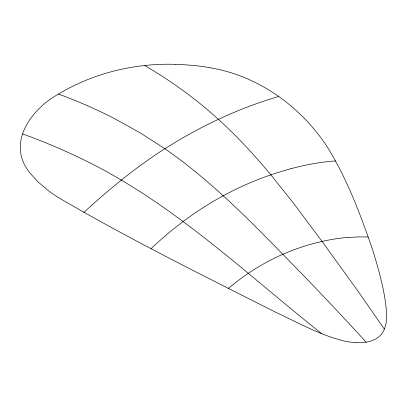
<?xml version="1.0" encoding="UTF-8"?>
<svg xmlns="http://www.w3.org/2000/svg" width="407" height="407" viewBox="0 0 407 407"><rect width="100%" height="100%" fill="white"/><g stroke="black" fill="none" stroke-linecap="round" stroke-linejoin="round"><path stroke-width="0.61" d="M248.189 273.397C270.548 258.297 295.701 247.288 322.059 241.443L358.394 291.707L384.381 329.141M58.476 94.058A880.31 649.058 -53.4 0 1 114.204 118.452L140.237 132.886L164.881 148.728C200.224 126.328 238.487 108.216 278.703 96.5M322.059 241.443L294.281 204.212L270.874 174.847C239.367 185.612 209.691 201.572 183.094 221.576A273.692 114.937 -57.3 0 0 151.145 248.529M291.036 168.671C305.632 164.769 320.558 161.986 335.643 160.938M348.29 237.408L359.793 236.874L368.294 237.032M175.631 64.347C134.274 62.999 92.394 73.26 57.041 94.938C33.003 108.542 9.244 139.153 25.819 167.058A52.595 28.124 29.4 0 0 29.38 172.344L37.714 181.608L47.884 190.283A78.002 42.725 29.2 0 0 59.132 197.995C129.502 239.133 202.65 275.341 275.376 312.098C298.01 322.644 320.161 335.175 344.597 341.122A41.3 21.047 16.3 0 0 355.163 342.613M355.163 342.613C361.543 343.03 368.162 342.516 374.038 339.82A45.691 23.326 16.6 0 0 378.164 337.367C385.566 331.807 387.001 321.866 386.599 313.197C385.058 291.453 378.937 270.304 372.537 249.567C360.073 213.538 346.591 177.31 326.012 145.024C299.455 105.52 257.397 75.514 209.997 67.76M164.881 148.728C197.085 171.021 226.104 197.522 253.892 225.03C292.068 263.344 329.736 302.192 366.163 342.18M321.576 333.582C243.773 271.795 170.721 201.078 80.021 157.987A1576.998 944.505 -48.8 0 0 22.578 133.913M270.874 174.847C247.4 146.617 221.698 120.05 192.526 97.655A962.097 655.835 -58.2 0 0 144.826 65.573M175.671 64.459A169.699 102.071 23 0 1 209.992 67.689M228.302 288.471A196.327 100.264 -57.6 0 1 248.189 273.423M322.064 241.417A498.814 267.857 -68.8 0 1 348.306 237.362M270.869 174.873A1298.355 517.322 -75.5 0 1 291.03 168.691M121.454 179.945A734.762 256.034 -63.2 0 1 164.891 148.677M83.822 212.459A627.935 216.956 -61.6 0 1 121.418 180.082"/></g></svg>
